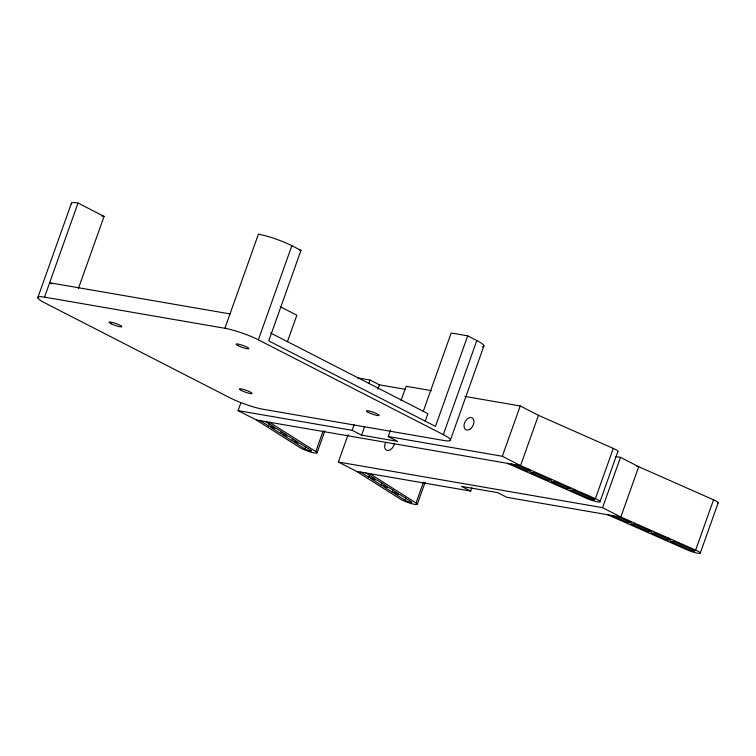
<?xml version="1.0" encoding="UTF-8"?>
<svg xmlns="http://www.w3.org/2000/svg" width="756" height="756" viewBox="0 0 756 756"><rect width="100%" height="100%" fill="white"/><g stroke="black" fill="none" stroke-linecap="round" stroke-linejoin="round"><path stroke-width="1.13" d="M37.8 297.656L71.47 203.09M423.18 411.642L451.181 333.009L467.699 335.862L476.819 340.531L443.309 434.634A25.071 3.789 19.6 0 1 443.725 440.464L263.343 409.317A25.071 3.789 19.6 0 1 229.89 397.788L44.935 302.967A25.071 3.789 19.6 0 1 44.519 297.136L78.029 203.033L104.073 216.386L78.444 288.367M44.519 297.136L224.901 328.284L258.41 234.18A25.071 3.789 19.6 0 1 291.854 245.709L300.973 250.387L268.749 340.899L435.465 426.375L467.699 335.862M443.309 434.634L258.354 339.813L291.854 245.709M323.19 430.797L315.791 451.559A9.639 1.455 19.6 0 1 312.615 452.579A9.639 1.455 19.6 0 1 300.151 447.713L256.331 419.977L238.093 410.631L240.814 402.976M287.384 341.797L296.853 315.214L280.174 306.671M265.536 421.565L274.882 427.48L268.626 425.949L269.401 423.757M280.703 433.585L270.487 427.121L276.743 428.661L286.959 435.125L280.703 433.585L281.478 431.402M291.844 440.644L282.555 434.766L288.811 436.306L298.1 442.175L291.844 440.644L292.619 438.452M304.838 448.866L293.697 441.816L299.952 443.356L311.103 450.406A3.856 0.586 19.6 0 1 309.828 450.812A3.856 0.586 19.6 0 1 304.838 448.866L305.622 446.683M317.066 452.778L324.853 430.911M423.454 482.196L416.055 502.967A9.639 1.455 19.6 0 1 412.88 503.987A9.639 1.455 19.6 0 1 400.415 499.121L356.596 471.375L338.357 462.029L348.091 434.7M238.093 410.631L352.164 430.325L354.11 424.863M368.9 383.32L370.071 380.041L379.446 384.851L405.055 389.274M352.164 430.325L361.548 435.135L364.657 426.384M377.896 389.227L379.446 384.851M365.8 472.972L375.146 478.888L368.89 477.348L369.665 475.165M361.548 435.135L397.618 441.362L388.244 436.552L390.578 429.994M401.086 400.482L406.152 386.269L431.496 390.644M380.967 484.993L370.752 478.529L377.008 480.06L387.223 486.533L380.967 484.993L381.742 482.8M392.109 492.043L382.82 486.165L389.075 487.705L398.365 493.583L392.109 492.043L392.884 489.86M425.184 421.168L427.868 413.626L270.591 332.99M405.103 500.274L393.961 493.224L400.217 494.755L411.368 501.814A3.856 0.586 19.6 0 1 410.092 502.22A3.856 0.586 19.6 0 1 405.103 500.274L405.887 498.091M417.331 504.176L425.118 482.319M450.283 440.408L483.953 345.842M356.596 471.375L470.667 491.079L471.829 487.8M388.244 436.552L502.315 456.255L520.222 405.972L538.461 415.318L613.286 448.412A9.639 1.455 19.6 0 1 617.652 451.653M538.461 415.318L520.553 465.601L256.331 419.977M511.349 464.014L527.31 471.073L528.094 468.89M589.151 498.421L570.128 490.011L573.691 490.162L592.713 498.582A3.856 0.586 19.6 0 1 594.112 499.905A3.856 0.586 19.6 0 1 589.151 498.421L589.935 496.238M507.399 463.334L586.486 498.308A9.639 1.455 19.6 0 0 598.865 502.012A9.639 1.455 19.6 0 0 595.388 498.695L613.286 448.412M600.028 501.634L617.935 451.351M338.357 462.029L602.579 507.654L620.487 457.371L638.725 466.717L713.551 499.81A9.639 1.455 19.6 0 1 717.917 503.061M611.613 515.412L627.574 522.481L628.359 520.289M648.194 531.591L651.748 531.751L634.312 524.04L630.75 523.88L648.194 531.591L648.969 529.408M667.217 540.011L670.78 540.162L654.923 533.15L651.37 532.999L667.217 540.011L667.992 537.818M607.663 514.732L686.75 549.707A9.639 1.455 19.6 0 0 699.13 553.411A9.639 1.455 19.6 0 0 695.652 550.094L713.551 499.81M700.292 553.042L718.2 502.759M527.31 471.073L530.873 471.234L516.603 464.921M627.574 522.481L631.137 522.632L616.868 516.32M101.899 216.008L104.073 216.386M299.707 250.17L300.973 250.387M230.022 313.92L49.631 282.763L51.72 283.84M357.399 377.849L370.071 380.041M464.912 396.418L520.222 405.972M615.828 456.567L620.487 457.371M636.75 466.376L638.725 466.717L620.818 517.01L506.747 497.306L497.628 492.628L461.547 486.401L470.667 491.079M595.388 498.695L520.553 465.601L502.315 456.255M695.652 550.094L620.818 517.01L602.579 507.654M369.741 473.653L416.055 502.967M360.536 472.065L368.89 477.348M269.476 422.245L315.791 451.559M260.272 420.657L268.626 425.949M71.546 204.167A25.071 3.789 19.6 0 1 78.029 203.033M476.819 340.531A25.071 3.789 19.6 0 1 482.262 346.796M224.901 328.284A25.071 3.789 19.6 0 1 258.354 339.813M394.377 443.81A6.747 4.394 -62.9 0 1 387.592 450.51A6.747 4.394 -62.9 0 1 385.343 442.931M534.048 472.632L530.485 472.481L547.93 480.192L551.483 480.344L534.048 472.632M554.658 481.752L551.105 481.591L566.953 488.603L570.515 488.763L554.658 481.752M673.955 541.57L670.392 541.409L689.415 549.829A3.856 0.586 19.6 0 0 694.377 551.304A3.856 0.586 19.6 0 0 692.978 549.981L673.955 541.57M470.544 428.794A6.747 4.394 -62.9 0 0 472.292 417.936A6.747 4.394 -62.9 0 0 464.108 424.692A6.747 4.394 -62.9 0 0 470.544 428.794M368.087 412.266A6.747 1.021 19.6 0 0 378.841 415.592A6.747 1.021 19.6 0 0 371.357 411.614A6.747 1.021 19.6 0 0 368.087 412.266M241.287 390.455A6.747 1.021 19.6 0 0 251.899 393.63A6.747 1.021 19.6 0 0 244.008 389.586A6.747 1.021 19.6 0 0 241.287 390.455M111.415 323.87A6.747 1.021 19.6 0 0 121.754 326.8A6.747 1.021 19.6 0 0 113.268 322.661A6.747 1.021 19.6 0 0 111.415 323.87M238.064 345.615A6.747 1.021 19.6 0 0 248.686 348.79A6.747 1.021 19.6 0 0 240.786 344.736A6.747 1.021 19.6 0 0 238.064 345.615"/></g></svg>
